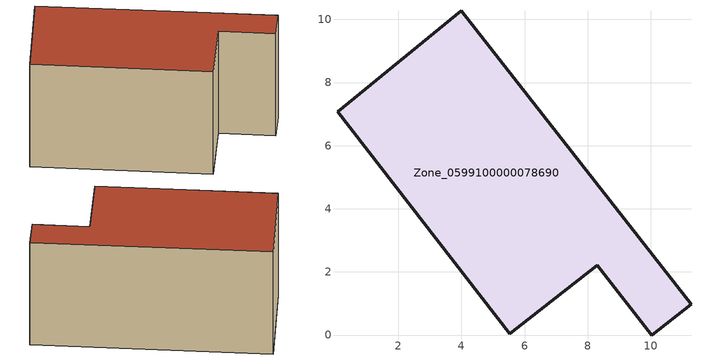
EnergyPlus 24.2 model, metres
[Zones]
Zone_0599100000078690
 floor ground (C_G): 10.03,0 8.3,2.21 5.52,0.04 0.07,7.07 4,10.27 11.27,0.97 z0
 wall outside (C_F): 8.3,2.21 10.03,0 11.27,0.97 4,10.27 0.07,7.07 5.52,0.04 8.3,2.21 z0:5.97
 roof outside (C_R): 4,10.27 0.07,7.07 5.52,0.04 8.3,2.21 10.03,0 11.27,0.97 z5.97
[BUILDING]
Pand.0599100000078690: North Axis=0; Terrain=City; Loads Convergence Tolerance Value=0.04; Temperature Convergence Tolerance Value=0.4; Solar Distribution=FullExterior; Maximum Number of Warmup Days=25; Minimum Number of Warmup Days=1
[Site:Location]
Rotterdam.The.Hague.AP_ZH_NLD Design_Conditions: Latitude=51.96; Longitude=4.45; Time Zone=1; Elevation=-4.5
[SITE:GROUNDTEMPERATURE:BUILDINGSURFACE]
18, 18, 18, 18, 18, 18, 18, 18, 18, 18, 18, 18
[MATERIAL] Thermal Absorptance=0.9; Solar Absorptance=0.7; Visible Absorptance=0.7
Name | Roughness | Thickness | Conductivity | Density | Specific Heat
G.TI.1975-1991 | MediumSmooth | 0.15 | 0.288461 | 540 | 1210
F.TI.1975-1991 | Rough | 0.3 | 0.230769 | 1920 | 840
R.TI.1975-1991 | MediumRough | 0.2 | 0.153846 | 1500 | 1000
[CONSTRUCTION]
C_G: G.TI.1975-1991
C_F: F.TI.1975-1991
C_R: R.TI.1975-1991
[ZONE]
Zone_0599100000078690: Type=1; Multiplier=1; Ceiling Height=Autocalculate; Volume=Autocalculate; Floor Area=autocalculate; Part of Total Floor Area=Yes
[ZONEINFILTRATION:DESIGNFLOWRATE]
Infil_Zone_0599100000078690: Zone or ZoneList or Space or SpaceList=Zone_0599100000078690; Schedule=AlwaysOn; Design Flow Rate Calculation Method=Flow/Area; Flow Rate per Floor Area=0.003; Constant Term Coefficient=1; Temperature Term Coefficient=0; Velocity Term Coefficient=0; Velocity Squared Term Coefficient=0
[HVACTEMPLATE:ZONE:IDEALLOADSAIRSYSTEM]
Zone_0599100000078690: Maximum Heating Supply Air Temperature=50; Minimum Cooling Supply Air Temperature=13; Maximum Heating Supply Air Humidity Ratio=0.0156; Minimum Cooling Supply Air Humidity Ratio=0.0077; Heating Limit=NoLimit; Cooling Limit=NoLimit; Dehumidification Control Type=ConstantSensibleHeatRatio; Cooling Sensible Heat Ratio=0.7; Dehumidification Setpoint=60; Humidification Control Type=None; Humidification Setpoint=30; Outdoor Air Method=None; Outdoor Air Flow Rate per Person=0.00944; Outdoor Air Flow Rate per Zone Floor Area=0; Outdoor Air Flow Rate per Zone=0; Demand Controlled Ventilation Type=None; Outdoor Air Economizer Type=NoEconomizer; Heat Recovery Type=None; Sensible Heat Recovery Effectiveness=0.7; Latent Heat Recovery Effectiveness=0.65
[ZONECONTROL:THERMOSTAT]
ThermostatControl_Zone_0599100000078690: Zone or ZoneList=Zone_0599100000078690; Control Type Schedule=DualSetpointControlType; Control 1=Thermostat_Zone_0599100000078690; Temperature Difference Between Cutout And Setpoint=0
[THERMOSTATSETPOINT:DUALSETPOINT]
Thermostat_Zone_0599100000078690: Heating Setpoint Temperature Schedule=HeatingSetpoint_Zone_0599100000078690; Cooling Setpoint Temperature Schedule=CoolingSetpoint_Zone_0599100000078690
[SCHEDULE:COMPACT]
HeatingSetpoint_Zone_0599100000078690: Through: 12/31, For: AllDays, Until: 24:00, 21
CoolingSetpoint_Zone_0599100000078690: Through: 12/31, For: AllDays, Until: 24:00, 24
DualSetpointControlType: Through: 12/31, For: AllDays, Until: 24:00, 4
AlwaysOn: Through: 12/31, For: AllDays, Until: 24:00, 1
